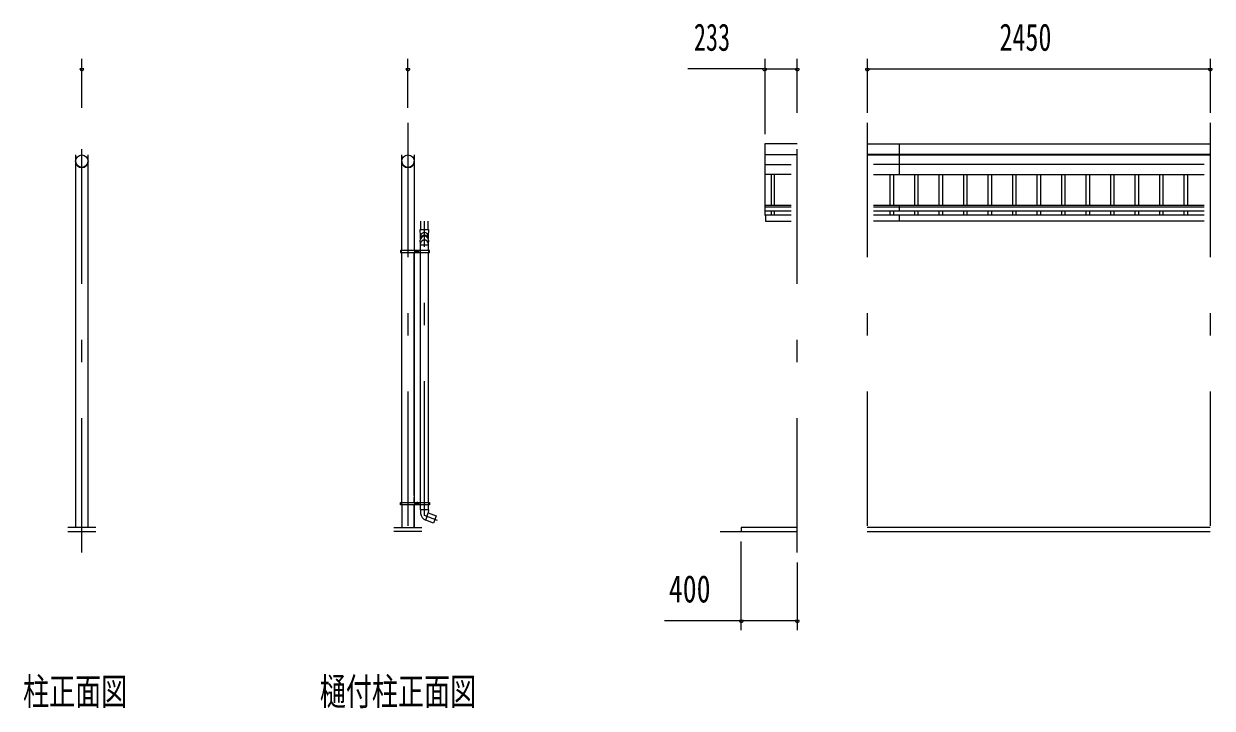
# Model space of a CAD drawing. Units: millimetres, scale not verified. Extents: x -31546 to 31551, y -14700 to 14700.
# Drawn here: x -31546 to -23056, y 1866 to 6754 of the extents above; entities that cross this region are included whole.
import ezdxf
from ezdxf.enums import TextEntityAlignment as Align

# ---------------------------------------------------------------- set-up
doc = ezdxf.new("R2010")
doc.units = ezdxf.units.MM
doc.header["$LTSCALE"] = 80
doc.linetypes.add('USER3', pattern=[24, 12, -5, 2, -5])
for name, color, linetype, lineweight in [('0-2_1-07BOLD', 7, 'Continuous', 18), ('0-3_1-27CENTER', 3, 'USER3', 18), ('0-4_1-47THIN', 4, 'Continuous', 18), ('0-5_1-57DIM', 3, 'Continuous', 18)]:
    doc.layers.add(name, color=color, linetype=linetype, lineweight=lineweight)
doc.styles.add('ＭＳ ゴシック', font='')
doc.styles.get('ＭＳ ゴシック').set_extended_font_data('MS Gothic')

msp = doc.modelspace()

# ---------------------------------------------------------------- linework, layer by layer
at = {"layer": '0-2_1-07BOLD'}
for p, q in [((-25519.95, 5896.54), (-23069.95, 5896.54)), ((-25289.95, 5678.35), (-25289.95, 5896.54)), ((-31175.68, 5817.32), (-31175.68, 3157.54)), ((-31086.58, 3157.54), (-31086.58, 5817.32)), ((-28845.95, 5135.54), (-28845.95, 5817.32)), ((-28756.85, 5817.32), (-28756.85, 5135.54)), ((-26252.95, 5821.39), (-26019.95, 5821.39)), ((-26019.95, 5817.32), (-26252.95, 5817.32)), ((-23069.95, 5821.39), (-25519.95, 5821.39)), ((-25519.95, 5817.32), (-23069.95, 5817.32)), ((-26252.95, 5747.84), (-26064.5, 5747.84)), ((-23114.5, 5747.84), (-25475.4, 5747.84)), ((-26064.5, 5678.35), (-26252.95, 5678.35)), ((-25475.4, 5678.35), (-23114.5, 5678.35)), ((-26064.5, 5456.72), (-26252.95, 5456.72)), ((-26252.95, 5446.3), (-26064.5, 5446.3)), ((-23114.5, 5456.72), (-25475.4, 5456.72)), ((-25475.4, 5446.3), (-23114.5, 5446.3)), ((-25289.95, 5416.69), (-25289.95, 5456.72)), ((-26064.5, 5416.69), (-26252.95, 5416.69)), ((-26247.95, 5390.36), (-26064.5, 5390.36)), ((-23114.5, 5416.69), (-25475.4, 5416.69)), ((-25475.4, 5390.36), (-23114.5, 5390.36)), ((-25289.95, 5345.36), (-25289.95, 5390.36)), ((-28710.89, 5345.36), (-28710.89, 5285.74)), ((-28655.89, 5285.74), (-28655.89, 5345.36)), ((-23114.5, 5345.36), (-25475.4, 5345.36)), ((-28847.54, 5127.54), (-28853.64, 5127.54)), ((-28847.54, 5119.54), (-28847.54, 5135.54)), ((-28845.94, 3335.54), (-28845.94, 5119.54)), ((-28756.85, 3386.14), (-28756.85, 5117.54)), ((-28756.84, 5119.54), (-28756.84, 3335.54)), ((-28755.24, 5135.54), (-28755.24, 5119.54)), ((-28712.49, 5119.54), (-28712.49, 5135.54)), ((-28710.89, 5176.09), (-28655.89, 5176.09)), ((-28710.89, 3335.54), (-28710.89, 5119.54)), ((-28655.89, 5119.54), (-28655.89, 3335.54)), ((-28654.29, 5135.54), (-28654.29, 5119.54)), ((-28648.19, 5127.54), (-28654.29, 5127.54)), ((-28853.64, 3327.54), (-28847.54, 3327.54)), ((-28847.54, 3335.54), (-28847.54, 3319.54)), ((-28845.94, 3319.54), (-28845.94, 3157.54)), ((-28756.85, 3335.54), (-28756.85, 3370.13)), ((-28756.85, 3157.54), (-28756.85, 3319.54)), ((-28756.84, 3319.54), (-28756.84, 3157.54)), ((-28755.24, 3335.54), (-28755.24, 3319.54)), ((-28712.49, 3319.54), (-28712.49, 3335.54)), ((-28710.89, 3282.63), (-28710.89, 3319.54)), ((-28655.89, 3319.54), (-28655.89, 3282.63)), ((-28654.29, 3335.54), (-28654.29, 3319.54)), ((-28654.29, 3327.54), (-28648.19, 3327.54)), ((-28674.7, 3208.95), (-28655.89, 3260.63)), ((-31031.13, 3157.54), (-31231.13, 3157.54)), ((-28901.4, 3157.54), (-28701.4, 3157.54)), ((-23069.95, 3157.54), (-25519.95, 3157.54)), ((-31231.13, 3127.54), (-31031.13, 3127.54)), ((-28701.4, 3127.54), (-28901.4, 3127.54)), ((-26569.95, 3127.54), (-26019.95, 3127.54)), ((-25519.95, 3127.54), (-23069.95, 3127.54))]:
    msp.add_line(p, q, dxfattribs=at)
for points in [[(-26019.95, 5896.54), (-26252.95, 5896.54), (-26252.95, 5387.78), (-26247.95, 5387.78)], [(-26247.95, 5390.36), (-26247.95, 5345.36), (-26064.5, 5345.36)], [(-28710.89, 5217.97), (-28710.89, 5236.07), (-28712.89, 5285.74), (-28653.89, 5285.74), (-28655.89, 5236.07), (-28655.89, 5217.98)], [(-28710.89, 5135.54), (-28710.89, 5183.03), (-28712.88, 5209)], [(-28653.89, 5208.87), (-28655.89, 5183.03), (-28655.89, 5135.54)], [(-28654.39, 3282.63), (-28712.39, 3282.63), (-28710.63, 3256.84)], [(-28654.39, 3282.63), (-28655.89, 3260.63), (-28599.51, 3240.11), (-28618.32, 3188.43), (-28674.42, 3208.85)], [(-26019.95, 3157.54), (-26419.95, 3157.54), (-26419.95, 3127.54)]]:
    msp.add_lwpolyline(points, dxfattribs=at)
for points in [[(-28648.19, 5135.54), (-28853.64, 5135.54), (-28853.64, 5119.54), (-28648.19, 5119.54)], [(-28738.87, 5124.65), (-28733.86, 5121.76), (-28728.86, 5124.65), (-28728.86, 5130.42), (-28733.86, 5133.31), (-28738.87, 5130.42)], [(-28648.19, 3335.54), (-28648.19, 3319.54), (-28853.64, 3319.54), (-28853.64, 3335.54)], [(-28728.86, 3330.42), (-28733.86, 3333.31), (-28738.87, 3330.42), (-28738.87, 3324.65), (-28733.86, 3321.76), (-28728.86, 3324.65)]]:
    msp.add_lwpolyline(points, close=True, dxfattribs=at)
for centre, radius in [((-31131.13, 5772.77), 44.55), ((-28801.4, 5772.77), 44.55), ((-28733.86, 5127.54), 6.25), ((-28733.86, 5127.54), 4.9), ((-28733.86, 3327.54), 6.25), ((-28733.86, 3327.54), 4.9)]:
    msp.add_circle(centre, radius, dxfattribs=at)
for centre, radius, start, end in [((-31131.13, 5772.08), 44.55, 180, 0), ((-28801.4, 5772.08), 44.55, 180, 0), ((-28683.39, 5236.37), 27.55, 3.55867, 176.44133), ((-28683.39, 5207.16), 29.55, 3.56303, 176.43697), ((-28683.39, 5215.66), 27.55, 3.55867, 176.44133), ((-28683.39, 5182.05), 27.55, 3.55867, 176.44133), ((-28655.76, 3260.59), 55, 183.90576, 250.16731)]:
    msp.add_arc(centre, radius, start, end, dxfattribs=at)
at = {"layer": '0-3_1-27CENTER'}
for p, q in [((-31131.13, 2977.54), (-31131.13, 6047.54)), ((-28801.4, 6047.54), (-28801.4, 2977.54)), ((-26019.95, 2977.54), (-26019.95, 6047.54)), ((-25519.95, 6047.54), (-25519.95, 2977.54)), ((-23069.95, 6047.54), (-23069.95, 2977.54)), ((-28683.39, 3241.38), (-28683.39, 5345.36)), ((-28721.36, 5127.54), (-28746.36, 5127.54)), ((-28733.86, 5140.04), (-28733.86, 5115.04)), ((-28746.36, 3327.54), (-28721.36, 3327.54)), ((-28733.86, 3315.04), (-28733.86, 3340.04)), ((-28590.13, 3207.43), (-28683.4, 3241.38))]:
    msp.add_line(p, q, dxfattribs=at)
at = {"layer": '0-4_1-47THIN'}
for p, q in [((-26207.45, 5678.35), (-26207.45, 5456.72)), ((-26182.45, 5456.72), (-26182.45, 5678.35)), ((-25357.44, 5456.72), (-25357.44, 5678.35)), ((-25332.44, 5678.35), (-25332.44, 5456.72)), ((-25182.45, 5678.35), (-25182.45, 5456.72)), ((-25157.44, 5456.72), (-25157.44, 5678.35)), ((-25007.44, 5456.72), (-25007.44, 5678.35)), ((-24982.44, 5678.35), (-24982.44, 5456.72)), ((-24832.44, 5678.35), (-24832.44, 5456.72)), ((-24807.44, 5456.72), (-24807.44, 5678.35)), ((-24657.44, 5456.72), (-24657.44, 5678.35)), ((-24632.44, 5678.35), (-24632.44, 5456.72)), ((-24482.45, 5678.35), (-24482.45, 5456.72)), ((-24457.44, 5456.72), (-24457.44, 5678.35)), ((-24307.44, 5456.72), (-24307.44, 5678.35)), ((-24282.44, 5678.35), (-24282.44, 5456.72)), ((-24132.44, 5678.35), (-24132.44, 5456.72)), ((-24107.44, 5456.72), (-24107.44, 5678.35)), ((-23957.44, 5456.72), (-23957.44, 5678.35)), ((-23932.44, 5678.35), (-23932.44, 5456.72)), ((-23782.44, 5678.35), (-23782.44, 5456.72)), ((-23757.44, 5456.72), (-23757.44, 5678.35)), ((-23607.45, 5456.72), (-23607.45, 5678.35)), ((-23582.44, 5678.35), (-23582.44, 5456.72)), ((-23432.44, 5678.35), (-23432.44, 5456.72)), ((-23407.44, 5456.72), (-23407.44, 5678.35)), ((-23257.45, 5456.72), (-23257.45, 5678.35)), ((-23232.45, 5678.35), (-23232.45, 5456.72)), ((-26207.45, 5416.69), (-26207.45, 5390.36)), ((-26182.45, 5390.36), (-26182.45, 5416.69)), ((-25357.44, 5390.36), (-25357.44, 5416.69)), ((-25332.44, 5416.69), (-25332.44, 5390.36)), ((-25182.45, 5416.69), (-25182.45, 5390.36)), ((-25157.44, 5390.36), (-25157.44, 5416.69)), ((-25007.44, 5390.36), (-25007.44, 5416.69)), ((-24982.44, 5416.69), (-24982.44, 5390.36)), ((-24832.44, 5416.69), (-24832.44, 5390.36)), ((-24807.44, 5390.36), (-24807.44, 5416.69)), ((-24657.44, 5390.36), (-24657.44, 5416.69)), ((-24632.44, 5416.69), (-24632.44, 5390.36)), ((-24482.45, 5416.69), (-24482.45, 5390.36)), ((-24457.44, 5390.36), (-24457.44, 5416.69)), ((-24307.44, 5390.36), (-24307.44, 5416.69)), ((-24282.44, 5416.69), (-24282.44, 5390.36)), ((-24132.44, 5416.69), (-24132.44, 5390.36)), ((-24107.44, 5390.36), (-24107.44, 5416.69)), ((-23957.44, 5390.36), (-23957.44, 5416.69)), ((-23932.44, 5416.69), (-23932.44, 5390.36)), ((-23782.44, 5416.69), (-23782.44, 5390.36)), ((-23757.44, 5390.36), (-23757.44, 5416.69)), ((-23607.45, 5390.36), (-23607.45, 5416.69)), ((-23582.44, 5416.69), (-23582.44, 5390.36)), ((-23432.44, 5416.69), (-23432.44, 5390.36)), ((-23407.44, 5390.36), (-23407.44, 5416.69)), ((-23257.45, 5390.36), (-23257.45, 5416.69)), ((-23232.45, 5416.69), (-23232.45, 5390.36))]:
    msp.add_line(p, q, dxfattribs=at)
at = {"layer": '0-5_1-57DIM'}
for p, q in [((-31131.14, 6152.54), (-31131.14, 6502.53)), ((-28801.4, 6152.54), (-28801.4, 6502.53)), ((-26252.95, 6502.54), (-26252.95, 5966.54)), ((-26019.95, 6117.54), (-26019.95, 6502.54)), ((-25519.95, 6502.54), (-25519.95, 6117.54)), ((-23069.95, 6502.54), (-23069.95, 6117.54)), ((-31117.14, 6432.54), (-31145.14, 6432.54)), ((-28787.4, 6432.54), (-28815.4, 6432.54)), ((-26252.95, 6432.54), (-26802.45, 6432.54)), ((-26238.95, 6432.54), (-26266.95, 6432.54)), ((-26252.95, 6432.54), (-26019.95, 6432.54)), ((-26005.95, 6432.54), (-26033.95, 6432.54)), ((-25505.95, 6432.54), (-25533.95, 6432.54)), ((-25519.95, 6432.54), (-23069.95, 6432.54)), ((-23055.95, 6432.54), (-23083.95, 6432.54)), ((-26419.95, 2422.54), (-26419.95, 3057.54)), ((-26019.95, 2907.54), (-26019.95, 2422.54)), ((-26969.45, 2492.54), (-26419.95, 2492.54)), ((-26405.95, 2492.54), (-26433.95, 2492.54)), ((-26419.95, 2492.54), (-26019.95, 2492.54)), ((-26005.95, 2492.54), (-26033.95, 2492.54))]:
    msp.add_line(p, q, dxfattribs=at)
for centre in [(-31131.14, 6432.54), (-28801.4, 6432.54), (-26252.95, 6432.54), (-26019.95, 6432.54), (-25519.95, 6432.54), (-23069.95, 6432.54), (-26419.95, 2492.54), (-26019.95, 2492.54)]:
    msp.add_arc(centre, 14, 180, 0, dxfattribs=at)

# ---------------------------------------------------------------- texts
at = {"layer": '0-5_1-57DIM', "color": 7, "style": 'ＭＳ ゴシック'}
for s, width, p in [('233', 0.65, (-26758.64, 6502.54)), ('2450', 0.7, (-24575.93, 6502.54)), ('400', 0.75, (-26937.93, 2562.54)), ('柱正面図', 0.7, (-31551.13, 1829.13)), ('樋付柱正面図', 0.7, (-29431.4, 1829.13))]:
    msp.add_text(s, height=195, dxfattribs=dict(at, width=width)).set_placement(p, align=Align.BOTTOM_LEFT)

doc.saveas('drawing.dxf')
